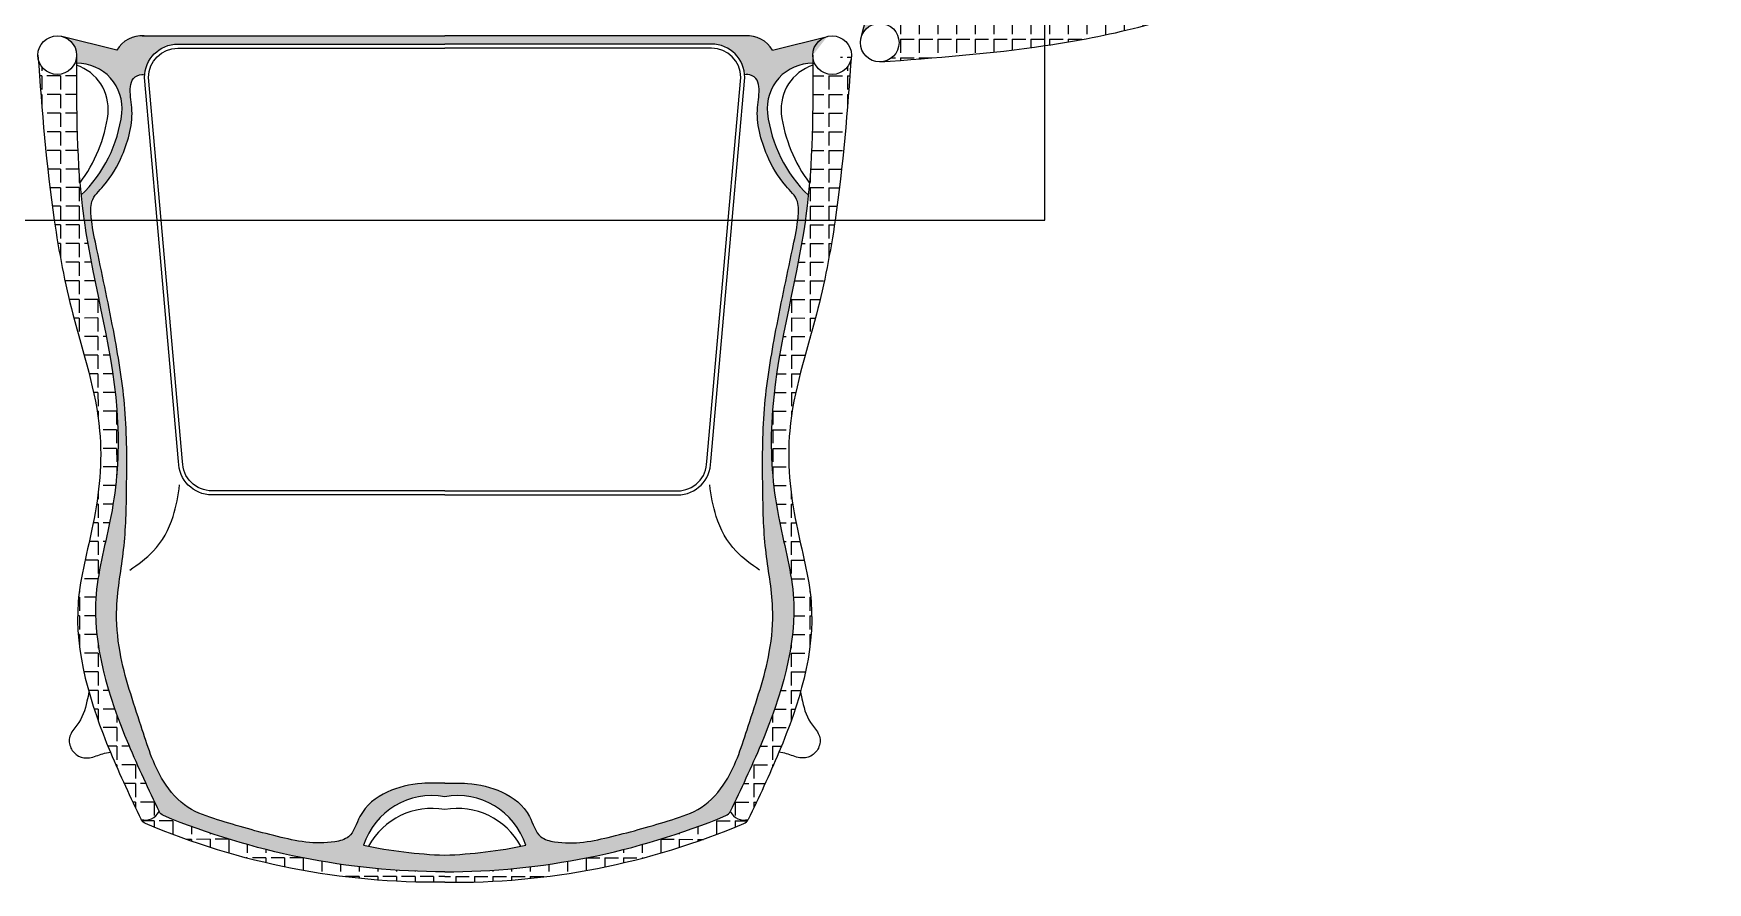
# Model space of a CAD drawing. Header units: millimetres. Extents: x -38686 to 870903, y -23218 to 232707.
# Drawn here: x 51188 to 52443, y 30773 to 31410 of the extents above; entities that cross this region are included whole.
import ezdxf

# ---------------------------------------------------------------- set-up
doc = ezdxf.new("R2010")
doc.units = ezdxf.units.MM
doc.header["$LTSCALE"] = 10
doc.layers.add('40 - Detail Outline', color=142, linetype='Continuous')

msp = doc.modelspace()

# ---------------------------------------------------------------- hatches: boundary and pattern name
at = {"layer": '40 - Detail Outline'}
h = msp.add_hatch(dxfattribs=at)
h.set_pattern_fill('ANGLE', color=251, scale=0.9999999999999999, angle=315.0057742412218, style=0)
h.set_pattern_definition([(224.9942257587783, (49930.92910877723, 20395.69237632012), (-4.938643077255358, 4.939638605756268), [5.079999999999999, -1.905]), (134.9942257587782, (49930.92910877723, 20395.69237632012), (4.939638605756268, 4.938643077255358), [5.079999999999999, -1.905])])
edge = h.paths.add_edge_path()
edge.add_spline(control_points=[(52389.63323676423, 31479.19094905628), (52373.00861416082, 31471.28967582405), (52321.95812109747, 31447.02663515502), (52244.35224926966, 31422.57974449134), (52164.94513913587, 31446.12171094599), (52068.56338399171, 31452.95044720141), (51989.63412004634, 31427.80628934863), (51932.47438950933, 31421.15286797903), (51927.29784851905, 31420.63099098971)], knot_values=[105.0844292920495, 105.0844292920495, 105.0844292920495, 105.0844292920495, 160.6593678444908, 275.7426200217523, 335.0570121055059, 405.5670750339468, 562.8052921351132, 578.4372686448443, 578.4372686448443, 578.4372686448443, 578.4372686448443], degree=3, periodic=0)
edge.add_arc((51853.5716103189, 31349.72753513728), 102.2881139280498, 403.8818825578796, 442.6138755876854)
edge.add_arc((51862.06154006722, 31417.69734963019), 33.79236440922599, 442.0740024224033, 540.6744621500007)
edge.add_spline(control_points=[(51828.27151693861, 31417.29956912041), (51826.24626369606, 31417.3044344734), (51824.2209429495, 31417.30998928485), (51822.19562220294, 31417.31554409624)], knot_values=[0, 0, 0, 0, 6.054602266362261, 6.054602266362261, 6.054602266362261, 6.054602266362261], degree=3, periodic=0)
edge.add_arc((51822.19562220294, 31402.82061839716), 14.49492569908795, 449.6889624184374, 525.85159479413)
edge.add_line((51808.14038766918, 31406.36367544204), (51818.4863361337, 31447.40584052764))
edge.add_arc((51829.8375065884, 31466.4662510555), 22.1844161560028, 180.0000000000047, 239.2246570974236, ccw=False)
edge.add_line((51807.65309043243, 31466.4662510555), (51807.65309043243, 31693.32569269806))
edge.add_line((51807.65309043243, 31693.32569269805), (51813.91481507322, 31693.32569269805))
edge.add_line((51813.91481507319, 31693.32569269809), (51813.91481507319, 31493.27412395604))
edge.add_arc((51838.91481507319, 31493.27412395604), 25, 179.9999999999916, 265.5443379332751)
edge.add_spline(control_points=[(51836.97262470087, 31468.34968019979), (51836.82865508125, 31467.62202970961), (51836.54634212854, 31464.652357811), (51838.91368540871, 31459.1096078478), (51848.97616767784, 31456.67338991399), (51868.13008582531, 31461.06256058708), (51895.14046150332, 31454.02439658861), (51917.40726569295, 31441.15057011011), (51930.6231783524, 31427.17845683812), (51948.63907147772, 31428.45892948626), (51981.30195777334, 31435.38250535745), (52029.11207386822, 31445.51119021137), (52088.5410806119, 31455.27265512672), (52142.47234132193, 31454.96827588748), (52192.39742656454, 31454.1024074626), (52233.13880637672, 31445.74558668345), (52278.51117420098, 31449.5662598881), (52321.22288418803, 31464.755862787), (52362.86847428742, 31477.18071712054), (52388.10044162895, 31498.92952515835), (52398.30511346986, 31530.47944522115), (52408.57898707883, 31566.63073014909), (52415.56414770128, 31599.69852479793), (52409.13263980625, 31624.58543125745), (52388.62654725817, 31629.27155118728), (52373.20098907896, 31649.36232818695), (52368.09717945426, 31673.01014044934), (52368.21790551505, 31687.62052656803), (52368.39576725574, 31693.32569269809)], knot_values=[6.116398716070307, 6.116398716070307, 6.116398716070307, 6.116398716070307, 8.361879322874529, 15.14710156343813, 21.70593465715854, 37.28719549290656, 73.90115681464977, 100.8300547937611, 115.4967658238493, 127.8478693730218, 151.8150300337203, 217.5528774073948, 273.3203042800426, 332.324102307057, 378.9263592950092, 422.9210318561366, 456.2103039408476, 513.9520705068733, 558.5914081276043, 585.6679400784718, 609.4743050047157, 656.1614026022128, 699.3572473692446, 710.1406434848406, 727.717161254938, 755.1757758564427, 781.8952233652582, 798.9989312426957, 798.9989312426957, 798.9989312426957, 798.9989312426957], degree=3, periodic=0)
edge.add_line((52368.39576725574, 31693.32569269809), (52378.51688979898, 31693.32569269809))
edge.add_arc((52431.53737588099, 31683.76740005398), 53.87516034911917, 169.7807394964848, 252.0857558195369)
edge.add_line((52414.96574387111, 31632.50421721117), (52414.96574160375, 31632.50420622))
edge.add_arc((52046.16368003038, 31708.58469338429), 376.5676581278282, 348.3439149376047, 357.6776662747809)
edge.add_line((52422.42205408463, 31693.32569269809), (52434.92417204753, 31693.32569269809))
edge.add_arc((51880.12890408031, 31694.6644158807), 554.7968831370592, 337.49648842236365, 359.8617453250629, ccw=False)
edge.add_arc((52387.13320079434, 31484.67445071798), 6.026522241263239, 295.5466687539172, 337.0178201026985, ccw=False)
h = msp.add_hatch(dxfattribs=at)
h.set_pattern_fill('ANGLE', color=251, scale=2, angle=179.9651130379909, style=0)
h.set_pattern_definition([(0.03488696200910899, (49930.92910877723, 19878.86939299634), (0.008506225646877159, -13.96999741031205), [10.16, -3.81]), (270.0348869620091, (49930.92910877723, 19878.86939299634), (-13.96999741031205, -0.008506225646878014), [10.16, -3.81])])
edge = h.paths.add_edge_path()
edge.add_spline(control_points=[(52395.62285079641, 31465.70343992291), (52378.99930611896, 31457.79561212538), (52327.95212312491, 31433.51244385409), (52250.30961999967, 31409.28829783076), (52170.99612916447, 31432.26099160158), (52096.91370455621, 31439.78508024571), (51982.80951362572, 31400.30836472183), (51887.55341299242, 31393.20174024471), (51822.19562220294, 31388.32569269809)], knot_values=[0, 0, 0, 0, 55.57493855244127, 170.6581907297028, 229.9725828134564, 300.4826457418972, 390.1771179857093, 586.2494907217956, 586.2494907217956, 586.2494907217956, 586.2494907217956], degree=3, periodic=0)
edge.add_arc((51822.19562220294, 31402.82061839716), 14.49492569908762, 278.8928978486165, 449.6857147710562)
edge.add_spline(control_points=[(51822.27513099485, 31417.31532603044), (51862.62938785137, 31417.20464947499), (51955.58048206745, 31416.95796762357), (52068.56338399171, 31452.95044720141), (52164.94513913587, 31446.12171094599), (52244.35224926966, 31422.57974449134), (52321.95812109747, 31447.02663515502), (52373.00861416082, 31471.28967582405), (52389.63323676423, 31479.19094905628)], knot_values=[0.07922927985265453, 0.07922927985265453, 0.07922927985265453, 0.07922927985265453, 120.7164058017806, 277.9546229029471, 348.4646858313879, 407.7790779151415, 522.862330092403, 578.4372686448443, 578.4372686448443, 578.4372686448443, 578.4372686448443], degree=3, periodic=0)
edge.add_arc((52387.13320079434, 31484.67445071798), 6.02652224126324, 294.5091728366396, 337.9856699576195)
edge.add_arc((51880.12890408031, 31694.6644158807), 554.7968831370591, 337.5070016381271, 359.8617453250631)
edge.add_line((52434.92417204753, 31693.32569269809), (52442.70069650383, 31693.32569269809))
edge.add_arc((51883.63038807226, 31686.41457616821), 559.1130237273029, 337.0895272969689, 360.7082430142067, ccw=False)
edge.add_arc((52393.12281482649, 31471.18694158461), 6.026522241263239, 295.1426949389907, 336.2124964133312, ccw=False)
h = msp.add_hatch(dxfattribs=at)
h.set_pattern_fill('ANGLE', color=251, scale=0.9999999999999999, angle=225.0057742412217, style=0)
h.set_pattern_definition([(134.9942257587783, (40198.36577990354, 33284.68211107516), (4.939638605756268, 4.938643077255358), [5.079999999999999, -1.905]), (44.99422575877827, (40198.36577990354, 33284.68211107516), (4.938643077255358, -4.939638605756268), [5.079999999999999, -1.905])])
edge = h.paths.add_edge_path()
edge.add_spline(control_points=[(51281.86435263968, 30825.97798308816), (51273.96307940743, 30842.60260569157), (51249.7000387384, 30893.65309875492), (51225.25314807473, 30971.25897058272), (51248.79511452938, 31050.66608071651), (51255.62385078479, 31147.04783586069), (51230.47969293201, 31225.97709980608), (51223.82627156243, 31283.13683034306), (51223.30439457309, 31288.31337133336)], knot_values=[105.0844292920495, 105.0844292920495, 105.0844292920495, 105.0844292920495, 160.6593678444908, 275.7426200217523, 335.0570121055059, 405.5670750339468, 562.8052921351132, 578.4372686448443, 578.4372686448443, 578.4372686448443, 578.4372686448443], degree=3, periodic=0)
edge.add_arc((51152.40093872068, 31362.0396095335), 102.2881139280498, 313.8818825578796, 352.6138755876854)
edge.add_arc((51220.37075321356, 31353.54967978522), 33.79236440922599, 352.0740024224033, 450.6744621500007)
edge.add_spline(control_points=[(51219.97297270381, 31387.33970291381), (51219.9778380568, 31389.36495615636), (51219.98339286822, 31391.39027690289), (51219.98894767964, 31393.41559764948)], knot_values=[0, 0, 0, 0, 6.054602266362261, 6.054602266362261, 6.054602266362261, 6.054602266362261], degree=3, periodic=0)
edge.add_arc((51205.49402198056, 31393.41559764948), 14.49492569908795, 359.6889624184375, 435.85159479413)
edge.add_line((51209.03707902544, 31407.47083218321), (51250.07924411104, 31397.12488371868))
edge.add_arc((51269.13965463889, 31385.77371326398), 22.1844161560028, 90.00000000000472, 149.2246570974237, ccw=False)
edge.add_line((51269.13965463889, 31407.95812942001), (51495.99909628144, 31407.95812942001))
edge.add_line((51495.99909628145, 31407.95812942001), (51495.99909628145, 31401.69640477922))
edge.add_line((51495.99909628145, 31401.69640477922), (51295.94752753939, 31401.69640477922))
edge.add_arc((51295.94752753942, 31376.69640477922), 25, 89.99999999999166, 175.5443379332751)
edge.add_spline(control_points=[(51271.02308378316, 31378.63859515154), (51270.29543329298, 31378.78256477114), (51267.32576139437, 31379.06487772388), (51261.78301143117, 31376.69753444368), (51259.34679349739, 31366.63505217457), (51263.73596417048, 31347.48113402708), (51256.697800172, 31320.47075834908), (51243.82397369351, 31298.20395415944), (51229.85186042151, 31284.98804150005), (51231.13233306963, 31266.97214837467), (51238.05590894085, 31234.30926207908), (51248.18459379475, 31186.49914598417), (51257.94605871008, 31127.0701392405), (51257.64167947086, 31073.13887853046), (51256.77581104598, 31023.21379328788), (51248.41899026683, 30982.47241347569), (51252.23966347147, 30937.10004565143), (51267.42926637037, 30894.38833566437), (51279.85412070394, 30852.74274556497), (51301.60292874172, 30827.51077822344), (51333.15284880452, 30817.30610638253), (51369.30413373245, 30807.0322327736), (51402.37192838133, 30800.04707215113), (51427.25883484082, 30806.47858004614), (51431.94495477065, 30826.98467259423), (51452.0357317703, 30842.41023077342), (51475.68354403271, 30847.51404039813), (51490.29393015144, 30847.3933143374), (51495.99909628145, 30847.21545259664)], knot_values=[6.116398716070307, 6.116398716070307, 6.116398716070307, 6.116398716070307, 8.361879322874529, 15.14710156343813, 21.70593465715854, 37.28719549290656, 73.90115681464977, 100.8300547937611, 115.4967658238493, 127.8478693730218, 151.8150300337203, 217.5528774073948, 273.3203042800426, 332.324102307057, 378.9263592950092, 422.9210318561366, 456.2103039408476, 513.9520705068733, 558.5914081276043, 585.6679400784718, 609.4743050047157, 656.1614026022128, 699.3572473692446, 710.1406434848406, 727.717161254938, 755.1757758564427, 781.8952233652582, 798.9989312426957, 798.9989312426957, 798.9989312426957, 798.9989312426957], degree=3, periodic=0)
edge.add_line((51495.99909628145, 30847.21545259664), (51495.99909628145, 30837.0943300534))
edge.add_arc((51486.44080363738, 30784.07384397143), 53.87516034911917, 79.78073949648476, 162.085755819537)
edge.add_line((51435.17762079457, 30800.64547598133), (51435.1776098034, 30800.6454782487))
edge.add_arc((51511.25809696768, 31169.44753982201), 376.5676581278282, 258.3439149376047, 267.677666274781)
edge.add_line((51495.99909628145, 30793.18916576776), (51495.99909628145, 30780.68704780485))
edge.add_arc((51497.33781946407, 31335.48231577211), 554.7968831370592, 247.4964884223637, 269.8617453250629, ccw=False)
edge.add_arc((51287.34785430133, 30828.4780190581), 6.026522241263239, 205.5466687539172, 247.0178201026985, ccw=False)
h = msp.add_hatch(dxfattribs=at)
h.set_pattern_fill('ANGLE', color=251, scale=0.9999999999999999, angle=225.0057742412217, style=0)
h.set_pattern_definition([(45.0057742412217, (62793.63241265941, 33284.68211107516), (-4.939638605756268, 4.938643077255358), [5.079999999999999, -1.905]), (135.0057742412217, (62793.63241265941, 33284.68211107516), (-4.938643077255358, -4.939638605756268), [5.079999999999999, -1.905])])
edge = h.paths.add_edge_path()
edge.add_spline(control_points=[(51710.13383992325, 30825.97798308816), (51718.03511315549, 30842.60260569157), (51742.29815382452, 30893.65309875492), (51766.7450444882, 30971.25897058272), (51743.20307803355, 31050.66608071651), (51736.37434177817, 31147.04783586069), (51761.51849963091, 31225.97709980608), (51768.17192100052, 31283.13683034306), (51768.69379798984, 31288.31337133336)], knot_values=[105.0844292920495, 105.0844292920495, 105.0844292920495, 105.0844292920495, 160.6593678444908, 275.7426200217523, 335.0570121055059, 405.5670750339468, 562.8052921351132, 578.4372686448443, 578.4372686448443, 578.4372686448443, 578.4372686448443], degree=3, periodic=0)
edge.add_arc((51839.59725384228, 31362.0396095335), 102.2881139280498, -172.61387558768536, -133.88188255787958, ccw=False)
edge.add_arc((51771.62743934937, 31353.54967978522), 33.79236440922599, -270.67446215000075, -172.07400242240328, ccw=False)
edge.add_spline(control_points=[(51772.02521985912, 31387.33970291381), (51772.02035450615, 31389.36495615636), (51772.01479969473, 31391.39027690289), (51772.00924488329, 31393.41559764948)], knot_values=[0, 0, 0, 0, 6.054602266362261, 6.054602266362261, 6.054602266362261, 6.054602266362261], degree=3, periodic=0)
edge.add_arc((51786.50417058237, 31393.41559764948), 14.49492569908795, -255.85159479412994, -179.68896241843743, ccw=False)
edge.add_line((51782.96111353752, 31407.47083218321), (51741.91894845192, 31397.12488371868))
edge.add_arc((51722.85853792404, 31385.77371326398), 22.1844161560028, 30.77534290257636, 89.99999999999531)
edge.add_line((51722.85853792404, 31407.95812942001), (51495.99909628148, 31407.95812942001))
edge.add_line((51495.99909628148, 31407.95812942001), (51495.99909628148, 31401.69640477922))
edge.add_line((51495.99909628148, 31401.69640477922), (51696.05066502353, 31401.69640477922))
edge.add_arc((51696.0506650235, 31376.69640477922), 25, 4.455662066724926, 90.00000000000841, ccw=False)
edge.add_spline(control_points=[(51720.97510877973, 31378.63859515154), (51721.70275926997, 31378.78256477114), (51724.67243116858, 31379.06487772388), (51730.21518113173, 31376.69753444368), (51732.65139906554, 31366.63505217457), (51728.26222839244, 31347.48113402708), (51735.30039239093, 31320.47075834908), (51748.17421886942, 31298.20395415944), (51762.14633214145, 31284.98804150005), (51760.86585949326, 31266.97214837467), (51753.94228362208, 31234.30926207908), (51743.81359876817, 31186.49914598417), (51734.05213385285, 31127.0701392405), (51734.35651309206, 31073.13887853046), (51735.22238151697, 31023.21379328788), (51743.57920229613, 30982.47241347569), (51739.75852909149, 30937.10004565143), (51724.56892619253, 30894.38833566437), (51712.14407185899, 30852.74274556497), (51690.39526382118, 30827.51077822344), (51658.84534375841, 30817.30610638253), (51622.69405883044, 30807.0322327736), (51589.6262641816, 30800.04707215113), (51564.73935772211, 30806.47858004614), (51560.05323779231, 30826.98467259423), (51539.96246079262, 30842.41023077342), (51516.31464853021, 30847.51404039813), (51501.70426241151, 30847.3933143374), (51495.99909628148, 30847.21545259664)], knot_values=[6.116398716070307, 6.116398716070307, 6.116398716070307, 6.116398716070307, 8.361879322874529, 15.14710156343813, 21.70593465715854, 37.28719549290656, 73.90115681464977, 100.8300547937611, 115.4967658238493, 127.8478693730218, 151.8150300337203, 217.5528774073948, 273.3203042800426, 332.324102307057, 378.9263592950092, 422.9210318561366, 456.2103039408476, 513.9520705068733, 558.5914081276043, 585.6679400784718, 609.4743050047157, 656.1614026022128, 699.3572473692446, 710.1406434848406, 727.717161254938, 755.1757758564427, 781.8952233652582, 798.9989312426957, 798.9989312426957, 798.9989312426957, 798.9989312426957], degree=3, periodic=0)
edge.add_line((51495.99909628148, 30847.21545259664), (51495.99909628148, 30837.0943300534))
edge.add_arc((51505.55738892558, 30784.07384397143), 53.87516034911917, 17.914244180463072, 100.21926050351522, ccw=False)
edge.add_line((51556.82057176836, 30800.64547598133), (51556.82058275953, 30800.6454782487))
edge.add_arc((51480.74009559528, 31169.44753982201), 376.5676581278282, -87.6776662747809, -78.34391493760461, ccw=False)
edge.add_line((51495.99909628148, 30793.18916576776), (51495.99909628148, 30780.68704780485))
edge.add_arc((51494.66037309889, 31335.48231577211), 554.7968831370592, -89.86174532506288, -67.49648842236368)
edge.add_arc((51704.65033826159, 30828.4780190581), 6.026522241263239, -67.01782010269852, -25.5466687539172)
h = msp.add_hatch(dxfattribs=at)
h.set_pattern_fill('ANGLE', color=251, scale=2, angle=89.96511303799088, style=0)
h.set_pattern_definition([(270.0348869620091, (39681.54279657974, 33284.68211107516), (-13.96999741031205, -0.008506225646878014), [10.16, -3.81]), (180.0348869620091, (39681.54279657974, 33284.68211107516), (-0.008506225646878869, 13.96999741031205), [10.16, -3.81])])
edge = h.paths.add_edge_path()
edge.add_spline(control_points=[(51268.37684350632, 30819.98836905598), (51260.46901570878, 30836.61191373343), (51236.1858474375, 30887.65909672751), (51211.96170141414, 30965.30159985275), (51234.93439518497, 31044.61509068794), (51242.4584838291, 31118.69751529624), (51202.98176830521, 31232.80170622667), (51195.87514382807, 31328.05780685998), (51190.99909628148, 31393.41559764948)], knot_values=[0, 0, 0, 0, 55.57493855244127, 170.6581907297028, 229.9725828134564, 300.4826457418972, 390.1771179857093, 586.2494907217956, 586.2494907217956, 586.2494907217956, 586.2494907217956], degree=3, periodic=0)
edge.add_arc((51205.49402198056, 31393.41559764948), 14.49492569908762, 188.8928978486165, 359.6857147710561)
edge.add_spline(control_points=[(51219.98872961383, 31393.33608885754), (51219.87805305838, 31352.98183200106), (51219.63137120695, 31260.03073778495), (51255.62385078479, 31147.04783586069), (51248.79511452938, 31050.66608071651), (51225.25314807473, 30971.25897058272), (51249.7000387384, 30893.65309875492), (51273.96307940743, 30842.60260569157), (51281.86435263968, 30825.97798308816)], knot_values=[0.07922927985265453, 0.07922927985265453, 0.07922927985265453, 0.07922927985265453, 120.7164058017806, 277.9546229029471, 348.4646858313879, 407.7790779151415, 522.862330092403, 578.4372686448443, 578.4372686448443, 578.4372686448443, 578.4372686448443], degree=3, periodic=0)
edge.add_arc((51287.34785430133, 30828.4780190581), 6.02652224126324, 204.5091728366396, 247.9856699576195)
edge.add_arc((51497.33781946407, 31335.48231577211), 554.7968831370591, 247.5070016381271, 269.8617453250631)
edge.add_line((51495.99909628148, 30780.68704780489), (51495.99909628148, 30772.91052334854))
edge.add_arc((51489.08797975155, 31331.98083178013), 559.1130237273029, 247.0895272969689, 270.7082430142067, ccw=False)
edge.add_arc((51273.86034516798, 30822.48840502591), 6.026522241263239, 205.1426949389907, 246.2124964133312, ccw=False)
h = msp.add_hatch(dxfattribs=at)
h.set_pattern_fill('ANGLE', color=251, scale=2, angle=89.96511303799088, style=0)
h.set_pattern_definition([(269.9651130379909, (63310.45539598321, 33284.68211107516), (13.96999741031205, -0.008506225646878014), [10.16, -3.81]), (359.9651130379909, (63310.45539598321, 33284.68211107516), (0.008506225646878869, 13.96999741031205), [10.16, -3.81])])
edge = h.paths.add_edge_path()
edge.add_spline(control_points=[(51723.62134905663, 30819.98836905598), (51731.52917685418, 30836.61191373343), (51755.81234512545, 30887.65909672751), (51780.03649114878, 30965.30159985275), (51757.06379737798, 31044.61509068794), (51749.53970873385, 31118.69751529624), (51789.01642425772, 31232.80170622667), (51796.12304873485, 31328.05780685998), (51800.99909628148, 31393.41559764948)], knot_values=[0, 0, 0, 0, 55.57493855244127, 170.6581907297028, 229.9725828134564, 300.4826457418972, 390.1771179857093, 586.2494907217956, 586.2494907217956, 586.2494907217956, 586.2494907217956], degree=3, periodic=0)
edge.add_arc((51786.50417058237, 31393.41559764948), 14.49492569908762, -179.68571477105615, -8.892897848616485, ccw=False)
edge.add_spline(control_points=[(51772.00946294909, 31393.33608885754), (51772.12013950455, 31352.98183200106), (51772.36682135597, 31260.03073778495), (51736.37434177814, 31147.04783586069), (51743.20307803355, 31050.66608071651), (51766.7450444882, 30971.25897058272), (51742.29815382452, 30893.65309875492), (51718.03511315549, 30842.60260569157), (51710.13383992325, 30825.97798308816)], knot_values=[0.07922927985265453, 0.07922927985265453, 0.07922927985265453, 0.07922927985265453, 120.7164058017806, 277.9546229029471, 348.4646858313879, 407.7790779151415, 522.862330092403, 578.4372686448443, 578.4372686448443, 578.4372686448443, 578.4372686448443], degree=3, periodic=0)
edge.add_arc((51704.65033826159, 30828.4780190581), 6.02652224126324, -67.9856699576195, -24.509172836639607, ccw=False)
edge.add_arc((51494.66037309889, 31335.48231577211), 554.7968831370591, -89.86174532506311, -67.50700163812712, ccw=False)
edge.add_line((51495.99909628148, 30780.68704780489), (51495.99909628148, 30772.91052334854))
edge.add_arc((51502.91021281137, 31331.98083178013), 559.1130237273029, -90.70824301420666, -67.0895272969689)
edge.add_arc((51718.13784739497, 30822.48840502591), 6.026522241263239, -66.2124964133312, -25.14269493899069)

# ---------------------------------------------------------------- linework, layer by layer
at = {"layer": '40 - Detail Outline', "color": 251}
for p, q in [((51818.4863361337, 31447.40584052766), (51808.14038766918, 31406.36367544204)), ((51250.07924411102, 31397.12488371868), (51209.03707902544, 31407.47083218321)), ((51269.13965463889, 31407.95812942001), (51495.99909628145, 31407.95812942001)), ((51722.85853792404, 31407.95812942001), (51495.99909628148, 31407.95812942001)), ((51741.91894845193, 31397.12488371868), (51782.96111353752, 31407.47083218321))]:
    msp.add_line(p, q, dxfattribs=at)
at = {"layer": '40 - Detail Outline', "color": 0}
msp.add_lwpolyline([(51945.99909628148, 32793.61212357094), (51045.99909628148, 32793.61212357094), (51045.99909628148, 31269.61212357095), (51945.99909628148, 31269.61212357095)], close=True, dxfattribs=at)
at = {"layer": '40 - Detail Outline', "color": 251}
for points in [[(51280.4289071185, 31269.61212357095), (51270.94752753942, 31376.69640477922, -0.414213562373095), (51295.94752753942, 31401.69640477922), (51495.99909628148, 31401.69640477922)], [(51283.43424666047, 31269.61212357095), (51273.94760772955, 31376.75580477528, -0.4134229706990341), (51295.94752753942, 31398.69640477922), (51495.99909628148, 31398.69640477922)], [(51711.57197052217, 31269.64244928634), (51721.0506650235, 31376.69640477922, 0.414213562373095), (51696.0506650235, 31401.69640477922), (51495.99909628148, 31401.69640477922)], [(51708.56394590245, 31269.61212357095), (51718.0505848334, 31376.75580477528, 0.4134229706990341), (51696.0506650235, 31398.69640477922), (51495.99909628148, 31398.69640477922)]]:
    msp.add_lwpolyline(points, format="xyb", dxfattribs=at)
at = {"layer": '40 - Detail Outline', "color": 0}
for points in [[(51495.99909628148, 31063.5099420857), (51321.46392650597, 31063.5099420857, -0.4142135623730944), (51296.46392650597, 31088.5099420857), (51280.4289071185, 31269.61212357095)], [(51495.99909628148, 31063.5099420857), (51670.53426605699, 31063.5099420857, 0.4142135623730944), (51695.53426605699, 31088.5099420857), (51711.57197052217, 31269.64244928634)], [(51495.99909628148, 30772.91052334856, -0.1033382007963621), (51271.60137275344, 30816.90127571339, -0.1920108389352562), (51268.37684350557, 30819.98836905761)], [(51495.99909628148, 30780.68704780489, -0.09785149477151923), (51285.08888188683, 30822.89088974558, -0.1920108389352562), (51281.86435263895, 30825.9779830898)], [(51495.99909628148, 30780.68704780489, 0.09785149477151923), (51706.9093106761, 30822.89088974558, 0.1920108389352562), (51710.133839924, 30825.9779830898)], [(51495.99909628148, 30772.91052334856, 0.1033382007963621), (51720.39681980945, 30816.90127571339, 0.1920108389352562), (51723.62134905736, 30819.98836905761)]]:
    msp.add_lwpolyline(points, format="xyb", dxfattribs=at)
at = {"layer": '40 - Detail Outline', "color": 252}
for points in [[(51495.99909628148, 31066.5099420857), (51321.46392650597, 31066.5099420857, -0.4150045962609988), (51299.46400669607, 31088.56934208177), (51283.43424666047, 31269.61212357095)], [(51495.99909628148, 31066.5099420857), (51670.53426605699, 31066.5099420857, 0.4150045962609988), (51692.53418586685, 31088.56934208177), (51708.56394590245, 31269.61212357095)]]:
    msp.add_lwpolyline(points, format="xyb", dxfattribs=at)
at = {"layer": '40 - Detail Outline', "color": 251}
for centre in [(51205.49402198056, 31393.41559764948), (51786.50417058237, 31393.41559764948), (51822.19562220294, 31402.82061839716)]:
    msp.add_circle(centre, 14.49492569908762, dxfattribs=at)
for centre, radius, start, end in [((51269.13965463889, 31385.77371326398), 22.18441615600315, 86.24575600632558, 149.2246570976186), ((51722.85853792404, 31385.77371326398), 22.18441615600315, 30.77534290238135, 93.75424399367442), ((51208.59949218453, 31352.66919331927), 35.15513117218022, 354.7468046147398, 71.13558293355648), ((51220.37075321356, 31353.54967978522), 33.79236440922593, 353.6864180059832, 90.67932488423511), ((51771.62743934937, 31353.54967978522), 33.79236440922593, 89.32067511784946, 186.3135819940168), ((51783.39870037837, 31352.66919331927), 35.15513117218022, 108.8644170664435, 185.2531953852602), ((51132.38498606693, 31364.27400685967), 112.205460620664, 323.3908755171444, 352.4084340187178), ((51152.40093872068, 31362.0396095335), 102.2881139280501, 313.8731644994164, 353.1465448396394), ((51839.59725384228, 31362.0396095335), 102.2881139280501, 186.8534551603606, 226.1268355005836), ((51859.613206496, 31364.27400685967), 112.205460620664, 187.5915659812822, 216.6091244828557)]:
    msp.add_arc(centre, radius, start, end, dxfattribs=at)
at = {"layer": '40 - Detail Outline', "color": 0}
for centre, radius, start, end in [((51486.44080363738, 30784.07384397143), 53.87516034911891, 79.78073949595111, 162.0857558190795), ((51505.55738892558, 30784.07384397143), 53.87516034911891, 17.91424418092053, 100.2192605040489), ((51271.47713645204, 30831.18758150494), 11.62042063755885, 254.5262439243178, 333.364430313693), ((51720.52105611088, 30831.18758150494), 11.62042063755885, 206.635569686307, 285.4737560756815), ((51511.25809696768, 31169.44753982201), 376.5676581278274, 258.3439149374139, 267.6776662743569), ((51480.74009559528, 31169.44753982201), 376.5676581278274, 272.3223337254345, 281.656085062586)]:
    msp.add_arc(centre, radius, start, end, dxfattribs=at)
at = {"layer": '40 - Detail Outline', "color": 252}
for centre, start, end in [((51486.44080363738, 30774.48433164824), 79.78073949595111, 151.8630940945198), ((51505.55738892558, 30774.48433164824), 28.13690590548017, 100.2192605040489)]:
    msp.add_arc(centre, 53.87516034911891, start, end, dxfattribs=at)
at = {"layer": '40 - Detail Outline', "color": 0}
for points, knots in [([(51945.99909628148, 31400.53740876833), (51969.68137307619, 31404.02409431238), (52022.60290235587, 31414.07571431542), (52096.91370455621, 31439.78508024571), (52170.99612916447, 31432.26099160158), (52250.30961999967, 31409.28829783076), (52327.95212312491, 31433.51244385409), (52378.99930611896, 31457.79561212538), (52395.62285079641, 31465.70343992291)], [124.2501732526658, 124.2501732526658, 124.2501732526658, 124.2501732526658, 196.0723727360864, 285.7668449798984, 356.2769079083392, 415.5912999920928, 530.6745521693543, 586.2494907217956, 586.2494907217956, 586.2494907217956, 586.2494907217956]), ([(51203.21081235175, 31269.61212357095), (51206.69749789574, 31245.92984677619), (51216.74911789878, 31193.00831749654), (51242.4584838291, 31118.69751529619), (51234.93439518497, 31044.61509068794), (51211.96170141414, 30965.30159985275), (51236.1858474375, 30887.65909672751), (51260.46901570878, 30836.61191373343), (51268.37684350632, 30819.98836905598)], [124.2501732526658, 124.2501732526658, 124.2501732526658, 124.2501732526658, 196.0723727360864, 285.7668449798984, 356.2769079083392, 415.5912999920928, 530.6745521693543, 586.2494907217956, 586.2494907217956, 586.2494907217956, 586.2494907217956]), ([(51225.56231884356, 31269.61212357095), (51232.75601591304, 31218.81277517078), (51255.54704103302, 31145.96373209527), (51248.79511452938, 31050.66608071651), (51225.25314807473, 30971.25897058272), (51249.7000387384, 30893.65309875492), (51273.96307940743, 30842.60260569157), (51281.86435263968, 30825.97798308816)], [123.9452920498712, 123.9452920498712, 123.9452920498712, 123.9452920498712, 277.9546229029471, 348.4646858313879, 407.7790779151415, 522.862330092403, 578.4372686448443, 578.4372686448443, 578.4372686448443, 578.4372686448443]), ([(51495.99909628148, 30847.21545259664), (51490.29393015144, 30847.3933143374), (51475.68354403271, 30847.51404039813), (51452.0357317703, 30842.41023077342), (51431.94495477065, 30826.98467259423), (51427.25883484082, 30806.47858004614), (51402.37192838133, 30800.04707215113), (51369.30413373251, 30807.03223277356), (51333.15284880452, 30817.30610638253), (51301.60292874172, 30827.51077822344), (51279.85412070394, 30852.74274556497), (51267.42926637037, 30894.38833566437), (51252.23966347147, 30937.10004565143), (51248.41899026683, 30982.47241347569), (51256.77581104598, 31023.21379328788), (51257.64167947086, 31073.13887853046), (51257.94605871008, 31127.0701392405), (51248.18459379475, 31186.49914598417), (51238.16523615344, 31233.79320823778), (51232.18333975482, 31262.01388007179), (51231.21533149914, 31269.61212357095)], [6.116398716070259, 6.116398716070259, 6.116398716070259, 6.116398716070259, 23.22010659350781, 49.93955410232333, 77.39816870382793, 94.97468647392543, 105.7580825895213, 148.9539273565533, 195.6410249540504, 219.4473898802942, 246.5239218311617, 291.1632594518927, 348.9050260179184, 382.1942981026294, 426.1889706637568, 472.7912276517089, 531.7950256787234, 587.5624525513712, 653.3002999250457, 675.6972571441818, 675.6972571441818, 675.6972571441818, 675.6972571441818]), ([(51495.99909628148, 30847.21545259664), (51501.70426241151, 30847.3933143374), (51516.31464853021, 30847.51404039813), (51539.96246079262, 30842.41023077342), (51560.05323779231, 30826.98467259423), (51564.73935772211, 30806.47858004614), (51589.6262641816, 30800.04707215113), (51622.69405883044, 30807.03223277356), (51658.84534375841, 30817.30610638253), (51690.39526382118, 30827.51077822344), (51712.14407185899, 30852.74274556497), (51724.56892619253, 30894.38833566437), (51739.75852909149, 30937.10004565143), (51743.5792022961, 30982.47241347569), (51735.22238151697, 31023.21379328788), (51734.35651309206, 31073.13887853046), (51734.05213385285, 31127.0701392405), (51743.81359876817, 31186.49914598417), (51753.83295640949, 31233.79320823778), (51759.81485280811, 31262.01388007179), (51760.78286106378, 31269.61212357095)], [6.116398716070259, 6.116398716070259, 6.116398716070259, 6.116398716070259, 23.22010659350781, 49.93955410232333, 77.39816870382793, 94.97468647392543, 105.7580825895213, 148.9539273565533, 195.6410249540504, 219.4473898802942, 246.5239218311617, 291.1632594518927, 348.9050260179184, 382.1942981026294, 426.1889706637568, 472.7912276517089, 531.7950256787234, 587.5624525513712, 653.3002999250457, 675.6972571441818, 675.6972571441818, 675.6972571441818, 675.6972571441818]), ([(51766.43587371937, 31269.61212357095), (51759.24217664989, 31218.81277517078), (51736.45115152991, 31145.96373209527), (51743.20307803355, 31050.66608071651), (51766.7450444882, 30971.25897058272), (51742.29815382452, 30893.65309875492), (51718.03511315549, 30842.60260569157), (51710.13383992325, 30825.97798308816)], [123.9452920498712, 123.9452920498712, 123.9452920498712, 123.9452920498712, 277.9546229029471, 348.4646858313879, 407.7790779151415, 522.862330092403, 578.4372686448443, 578.4372686448443, 578.4372686448443, 578.4372686448443]), ([(51788.7873802112, 31269.61212357095), (51785.30069466715, 31245.92984677619), (51775.24907466417, 31193.00831749654), (51749.53970873385, 31118.69751529619), (51757.06379737798, 31044.61509068794), (51780.03649114878, 30965.30159985275), (51755.81234512545, 30887.65909672751), (51731.52917685418, 30836.61191373343), (51723.62134905663, 30819.98836905598)], [124.2501732526658, 124.2501732526658, 124.2501732526658, 124.2501732526658, 196.0723727360864, 285.7668449798984, 356.2769079083392, 415.5912999920928, 530.6745521693543, 586.2494907217956, 586.2494907217956, 586.2494907217956, 586.2494907217956]), ([(51229.20360809271, 30915.79855453816), (51228.80479458711, 30913.42647758945), (51227.10863264394, 30904.66217957019), (51223.16907773129, 30892.87525350407), (51213.63146774171, 30883.28908808351), (51214.85632552739, 30873.37948338397), (51220.93497706071, 30866.65056957278), (51230.58502995432, 30865.52179466282), (51238.1206764665, 30869.21560771372), (51243.37907111956, 30870.29599706152), (51245.31626531068, 30870.5699111629)], [15.57215575697678, 15.57215575697678, 15.57215575697678, 15.57215575697678, 22.78506500377564, 42.30876213732492, 52.17407135266539, 61.01127190080764, 69.21113896144247, 77.68252143640107, 88.00497117389976, 93.89296952438121, 93.89296952438121, 93.89296952438121, 93.89296952438121]), ([(51762.79458447025, 30915.79855453816), (51763.19339797582, 30913.42647758945), (51764.88955991899, 30904.66217957019), (51768.82911483163, 30892.87525350407), (51778.36672482122, 30883.28908808351), (51777.14186703556, 30873.37948338397), (51771.06321550225, 30866.65056957278), (51761.41316260857, 30865.52179466282), (51753.87751609643, 30869.21560771372), (51748.61912144339, 30870.29599706152), (51746.68192725224, 30870.5699111629)], [15.57215575697678, 15.57215575697678, 15.57215575697678, 15.57215575697678, 22.78506500377564, 42.30876213732492, 52.17407135266539, 61.01127190080764, 69.21113896144247, 77.68252143640107, 88.00497117389976, 93.89296952438121, 93.89296952438121, 93.89296952438121, 93.89296952438121])]:
    msp.add_open_spline(points, degree=3, knots=knots, dxfattribs=at)
at = {"layer": '40 - Detail Outline', "color": 251}
for points in [[(51822.19562220294, 31388.32569269809), (51863.61255777464, 31391.41562191148), (51905.02949334637, 31394.50555112486), (51945.99909628148, 31400.53740876833)], [(51190.99909628148, 31393.41559764948), (51194.08902549488, 31351.99866207775), (51197.17895470824, 31310.58172650607), (51203.21081235175, 31269.61212357095)], [(51800.99909628148, 31393.41559764948), (51797.90916706805, 31351.99866207775), (51794.81923785468, 31310.58172650607), (51788.7873802112, 31269.61212357095)]]:
    msp.add_open_spline(points, degree=3, dxfattribs=at)
for points, knots in [([(51219.98894767967, 31393.41559764948), (51219.87819608272, 31353.03483763197), (51219.76448213524, 31311.57398514614), (51225.41149921846, 31270.67715850456), (51225.56231884356, 31269.61212357095)], [0, 0, 0, 0, 120.7164058017806, 123.9452920498712, 123.9452920498712, 123.9452920498712, 123.9452920498712]), ([(51772.00924488329, 31393.41559764948), (51772.11999648021, 31353.03483763197), (51772.23371042768, 31311.57398514614), (51766.58669334446, 31270.67715850456), (51766.43587371937, 31269.61212357095)], [0, 0, 0, 0, 120.7164058017806, 123.9452920498712, 123.9452920498712, 123.9452920498712, 123.9452920498712]), ([(51231.21533149914, 31269.61212357095), (51231.14746648161, 31270.14482040003), (51230.56984008057, 31274.88626789114), (51229.85186042151, 31284.98804150005), (51243.82397369351, 31298.20395415944), (51256.697800172, 31320.47075834908), (51263.73596417048, 31347.48113402708), (51259.34679349739, 31366.63505217457), (51261.78301143117, 31376.69753444368), (51267.32576139437, 31379.06487772388), (51270.29543329298, 31378.78256477114), (51271.02308378316, 31378.63859515154)], [675.6972571441818, 675.6972571441818, 675.6972571441818, 675.6972571441818, 677.2674605857442, 689.6185641349167, 704.2852751650049, 731.2141731441162, 767.8281344658594, 783.4093953016074, 789.9682283953279, 796.7534506358915, 798.9989312426957, 798.9989312426957, 798.9989312426957, 798.9989312426957]), ([(51760.78286106378, 31269.61212357095), (51760.85072608132, 31270.14482040003), (51761.42835248235, 31274.88626789114), (51762.14633214145, 31284.98804150005), (51748.17421886942, 31298.20395415944), (51735.30039239093, 31320.47075834908), (51728.26222839244, 31347.48113402708), (51732.65139906554, 31366.63505217457), (51730.21518113173, 31376.69753444368), (51724.67243116858, 31379.06487772388), (51721.70275926997, 31378.78256477114), (51720.97510877973, 31378.63859515154)], [675.6972571441818, 675.6972571441818, 675.6972571441818, 675.6972571441818, 677.2674605857442, 689.6185641349167, 704.2852751650049, 731.2141731441162, 767.8281344658594, 783.4093953016074, 789.9682283953279, 796.7534506358915, 798.9989312426957, 798.9989312426957, 798.9989312426957, 798.9989312426957])]:
    msp.add_open_spline(points, degree=3, knots=knots, dxfattribs=at)
at = {"layer": '40 - Detail Outline', "color": 252}
for points in [[(51259.90137061238, 31007.04773472667), (51277.45074801339, 31021.2251247757), (51292.38629573659, 31047.34137838739), (51297.28429983914, 31071.0322834642)], [(51732.09682195054, 31007.04773472667), (51714.54744454956, 31021.2251247757), (51699.61189682636, 31047.34137838739), (51694.71389272381, 31071.0322834642)]]:
    msp.add_spline(points, degree=3, dxfattribs=at)

doc.saveas('drawing.dxf')
